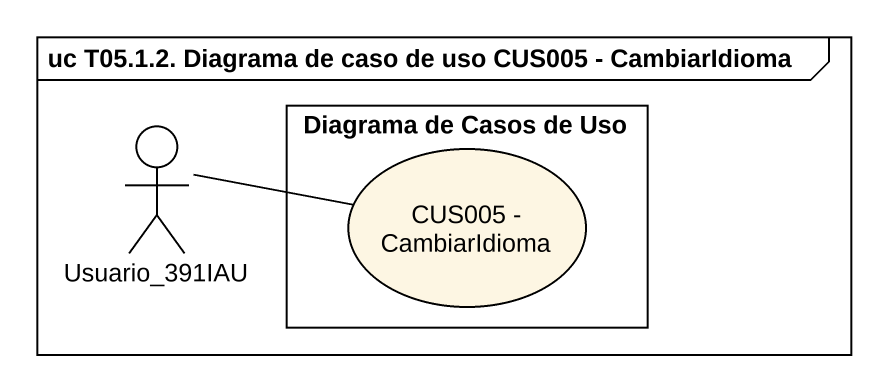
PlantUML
@startuml
mainframe uc T05.1.2. Diagrama de caso de uso CUS005 - CambiarIdioma
rectangle "Diagrama de Casos de Uso" as Diagrama_de_Casos_de_Uso {
  usecase "CUS005 - CambiarIdioma" as CUS005_CambiarIdioma
}
actor Usuario_391IAU
Usuario_391IAU -right- CUS005_CambiarIdioma
@enduml
